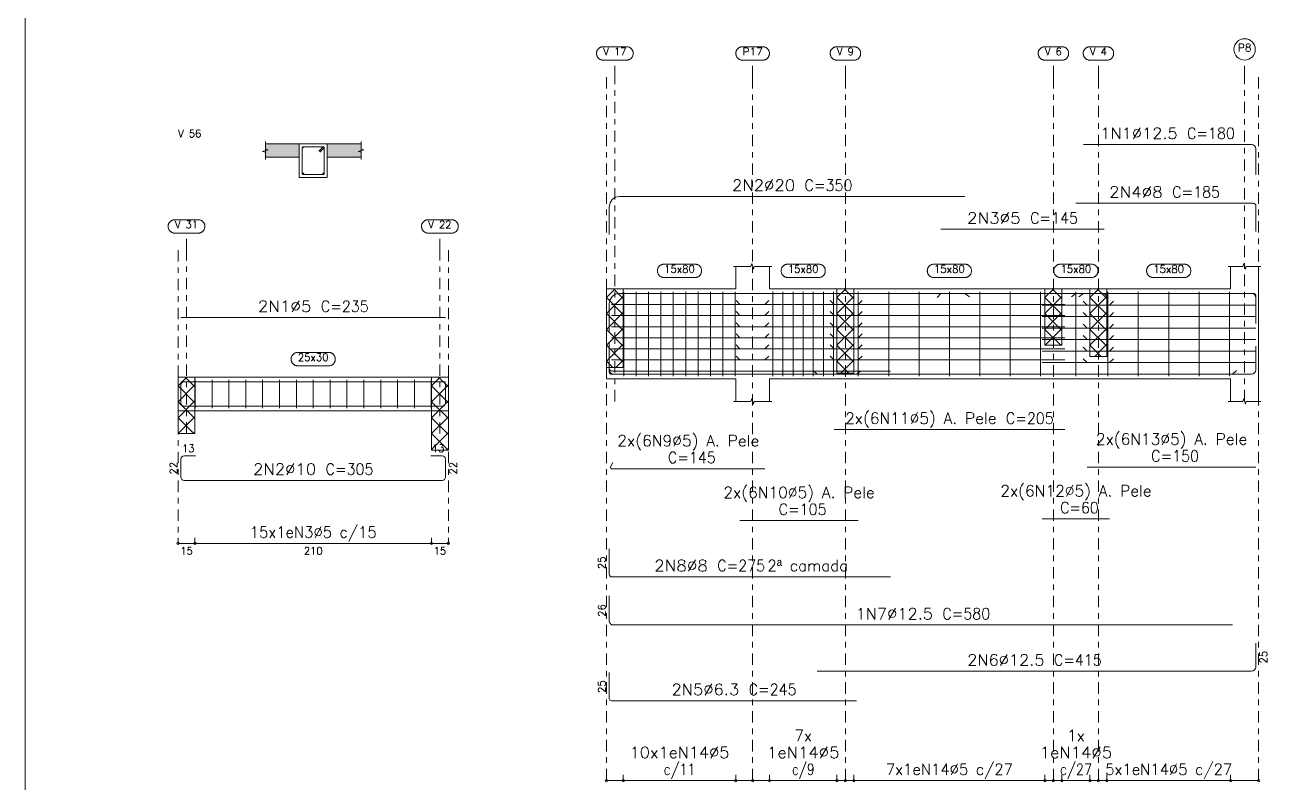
# Model space of a CAD drawing. Header units: millimetres. Extents: x 0 to 119, y 0 to 84.
# Drawn here: x 0 to 22.25, y 59.55 to 73.02 of the extents above; entities that cross this region are included whole.
import ezdxf
from ezdxf.enums import TextEntityAlignment as Align

# ---------------------------------------------------------------- set-up
doc = ezdxf.new("R2010")
doc.units = ezdxf.units.MM
doc.linetypes.add('CYPE_RAYAPUNTO', pattern=[0.4125, 0.2025, -0.105, 0, -0.105])
for name, color, linetype, lineweight in [('ARM_LONGITUDINAL_Ø10', 103, 'Continuous', 9), ('ARM_LONGITUDINAL_Ø12_5', 51, 'Continuous', 9), ('ARM_LONGITUDINAL_Ø20', 30, 'Continuous', 9), ('ARM_LONGITUDINAL_Ø5', 151, 'Continuous', 9), ('ARM_LONGITUDINAL_Ø6_3', 32, 'Continuous', 9), ('ARM_LONGITUDINAL_Ø8', 32, 'Continuous', 9), ('ARM_TRANSVERSAL_Ø5', 151, 'Continuous', 9), ('ELE_ARM_TRANS_TXT_EST', 3, 'Continuous', 9), ('ELE_CONT_NOS', 122, 'Continuous', 9), ('ELE_CONT_VIG_CONCRETO', 2, 'Continuous', 9), ('ELE_COT_COT_ANCORAGENS', 3, 'Continuous', 0), ('ELE_COT_COT_EST', 3, 'Continuous', 0), ('ELE_COT_COT_LIN_APOIOS', 2, 'CYPE_RAYAPUNTO', 0), ('ELE_COT_TEXTOS_ESTRIBOS', 122, 'Continuous', 0), ('ELE_REF_COT_LIN_AUX_COTA', 2, 'CYPE_RAYAPUNTO', 9), ('ELE_REF_NOME_PORTICO', 3, 'Continuous', 9), ('ELE_REF_REF_NOME', 3, 'Continuous', 9), ('ELE_REF_REF_REFERENCIA', 3, 'Continuous', 9), ('ELE_REF_TEXTO_REF_NOME', 3, 'Continuous', 9), ('ELE_REF_TEXTO_REF_REFERENCIA', 3, 'Continuous', 9), ('POR_ARM_LONG_ARM_TEXTOS', 3, 'Continuous', 9), ('POR_ARM_LONG_TXT_COMP', 3, 'Continuous', 9), ('POR_ARM_LONG_TXT_IND_LAYER_ARM_LONG', 3, 'Continuous', 9), ('QUAD_BORDA', 1, 'Continuous', 20), ('QUAD_LIMITES', 2, 'Continuous', 0), ('SEC_CONT_LAJES_CORTE', 8, 'Continuous', 9), ('SEC_CONT_VIG_CONCRETO_CORTE', 2, 'Continuous', 9)]:
    doc.layers.add(name, color=color, linetype=linetype, lineweight=lineweight)
doc.styles.add('CYPETXT', font='', dxfattribs={"height": 0.2})
doc.styles.get('CYPETXT').set_extended_font_data('romans')

msp = doc.modelspace()

# ---------------------------------------------------------------- hatches: boundary and pattern name
at = {"layer": 'SEC_CONT_LAJES_CORTE', "true_color": 0xdad7d3}
for points in [[(4.276, 70.913), (4.876, 70.913), (4.876, 70.673), (4.276, 70.673)], [(5.976, 70.913), (5.376, 70.913), (5.376, 70.673), (5.976, 70.673)]]:
    msp.add_hatch(color=254, dxfattribs=at).paths.add_polyline_path(points, flags=0)

# ---------------------------------------------------------------- linework, layer by layer
at = {"layer": 'ARM_LONGITUDINAL_Ø10'}
for points in [[(7.219, 66.681), (7.419, 66.681), (7.442, 66.677), (7.461, 66.664), (7.474, 66.644), (7.479, 66.621), (7.479, 66.305), (7.474, 66.283), (7.461, 66.263), (7.442, 66.25), (7.419, 66.245), (2.832, 66.245), (2.809, 66.25), (2.79, 66.263), (2.777, 66.283), (2.772, 66.305), (2.772, 66.621), (2.777, 66.644), (2.79, 66.664), (2.809, 66.677), (2.832, 66.681), (3.032, 66.681)], [(7.219, 65.363), (7.419, 65.363), (7.442, 65.359), (7.461, 65.346), (7.474, 65.326), (7.479, 65.303), (7.479, 64.987), (7.474, 64.965), (7.461, 64.945), (7.442, 64.932), (7.419, 64.927), (2.832, 64.927), (2.809, 64.932), (2.79, 64.945), (2.777, 64.965), (2.772, 64.987), (2.772, 65.303), (2.777, 65.326), (2.79, 65.346), (2.809, 65.359), (2.832, 65.363), (3.032, 65.363)]]:
    msp.add_lwpolyline(points, dxfattribs=at)
for centre in [(4.946, 70.383), (5.306, 70.383)]:
    msp.add_circle(centre, 0.01, dxfattribs=at)
at = {"layer": 'ARM_LONGITUDINAL_Ø12_5'}
for p, q in [((18.826, 68.251), (18.744, 68.194)), ((14.09, 66.815), (14.015, 66.882)), ((21.473, 66.815), (21.546, 66.883))]:
    msp.add_line(p, q, dxfattribs=at)
for points in [[(21.89, 70.364), (21.89, 70.824), (21.885, 70.853), (21.868, 70.877), (21.844, 70.894), (21.815, 70.899), (18.826, 70.899)], [(21.89, 67.716), (21.89, 68.176), (21.885, 68.205), (21.868, 68.23), (21.844, 68.246), (21.815, 68.251), (18.826, 68.251)], [(10.39, 67.333), (10.39, 66.89), (10.396, 66.862), (10.412, 66.837), (10.437, 66.821), (10.465, 66.815), (21.473, 66.815)], [(21.89, 67.315), (21.89, 66.89), (21.885, 66.862), (21.868, 66.837), (21.844, 66.821), (21.815, 66.815), (14.09, 66.815)], [(10.39, 62.873), (10.39, 62.431), (10.396, 62.402), (10.412, 62.378), (10.437, 62.361), (10.465, 62.356), (21.473, 62.356)], [(21.89, 62.034), (21.89, 61.609), (21.885, 61.58), (21.868, 61.556), (21.844, 61.539), (21.815, 61.534), (14.09, 61.534)]]:
    msp.add_lwpolyline(points, dxfattribs=at)
at = {"layer": 'ARM_LONGITUDINAL_Ø20'}
msp.add_line((16.717, 68.251), (16.795, 68.189), dxfattribs=at)
for points in [[(10.39, 69.302), (10.39, 69.795), (10.404, 69.864), (10.443, 69.923), (10.502, 69.962), (10.57, 69.975), (16.717, 69.975)], [(10.39, 67.579), (10.39, 68.071), (10.404, 68.14), (10.443, 68.199), (10.502, 68.238), (10.57, 68.251), (16.717, 68.251)]]:
    msp.add_lwpolyline(points, dxfattribs=at)
at = {"layer": 'ARM_LONGITUDINAL_Ø5'}
for p, q in [((12.715, 68.054), (12.645, 68.125)), ((13.16, 68.054), (13.231, 68.125)), ((14.39, 68.054), (14.32, 68.125)), ((14.815, 68.054), (14.886, 68.125)), ((16.29, 68.251), (16.22, 68.181)), ((18.89, 68.046), (18.82, 68.117)), ((19.19, 68.251), (19.261, 68.181)), ((19.29, 68.046), (19.361, 68.117)), ((12.715, 67.857), (12.645, 67.928)), ((13.16, 67.857), (13.231, 67.928)), ((14.39, 67.857), (14.32, 67.928)), ((14.815, 67.857), (14.886, 67.928)), ((18.89, 67.841), (18.82, 67.912)), ((19.29, 67.841), (19.361, 67.912)), ((12.715, 67.66), (12.645, 67.731)), ((13.16, 67.66), (13.231, 67.731)), ((14.39, 67.66), (14.32, 67.731)), ((14.815, 67.66), (14.886, 67.731)), ((18.89, 67.636), (18.82, 67.707)), ((19.29, 67.636), (19.361, 67.707)), ((12.715, 67.463), (12.645, 67.534)), ((13.16, 67.463), (13.231, 67.534)), ((14.39, 67.463), (14.32, 67.534)), ((14.815, 67.463), (14.886, 67.534)), ((18.89, 67.431), (18.82, 67.502)), ((19.29, 67.431), (19.361, 67.502)), ((12.715, 67.266), (12.645, 67.336)), ((13.16, 67.266), (13.231, 67.336)), ((14.39, 67.266), (14.32, 67.336)), ((14.815, 67.266), (14.886, 67.336)), ((18.89, 67.226), (18.82, 67.296)), ((19.29, 67.226), (19.361, 67.296)), ((12.715, 67.069), (12.645, 67.139)), ((13.16, 67.069), (13.231, 67.139)), ((14.39, 67.069), (14.32, 67.139)), ((14.815, 67.069), (14.886, 67.139)), ((18.89, 67.021), (18.82, 67.091)), ((19.29, 67.021), (19.361, 67.091))]:
    msp.add_line(p, q, dxfattribs=at)
for points in [[(19.19, 69.393), (16.29, 69.393)], [(19.19, 68.251), (16.29, 68.251)], [(10.431, 68.054), (13.16, 68.054)], [(10.431, 67.857), (13.16, 67.857)], [(12.715, 68.054), (14.815, 68.054)], [(12.715, 67.857), (14.815, 67.857)], [(14.39, 68.054), (18.49, 68.054)], [(14.39, 67.857), (18.49, 67.857)], [(18.09, 68.046), (19.29, 68.046)], [(18.89, 68.046), (21.89, 68.046)], [(7.479, 67.823), (2.772, 67.823)], [(10.431, 67.66), (13.16, 67.66)], [(12.715, 67.66), (14.815, 67.66)], [(14.39, 67.66), (18.49, 67.66)], [(18.09, 67.841), (19.29, 67.841)], [(18.09, 67.636), (19.29, 67.636)], [(18.89, 67.841), (21.89, 67.841)], [(18.89, 67.636), (21.89, 67.636)], [(10.431, 67.463), (13.16, 67.463)], [(12.715, 67.463), (14.815, 67.463)], [(14.39, 67.463), (18.49, 67.463)], [(18.09, 67.431), (19.29, 67.431)], [(18.89, 67.431), (21.89, 67.431)], [(10.431, 67.266), (13.16, 67.266)], [(12.715, 67.266), (14.815, 67.266)], [(14.39, 67.266), (18.49, 67.266)], [(18.09, 67.226), (19.29, 67.226)], [(18.89, 67.226), (21.89, 67.226)], [(10.431, 67.069), (13.16, 67.069)], [(12.715, 67.069), (14.815, 67.069)], [(14.39, 67.069), (18.49, 67.069)], [(18.09, 67.021), (19.29, 67.021)], [(18.89, 67.021), (21.89, 67.021)], [(7.479, 66.681), (2.772, 66.681)], [(14.39, 65.832), (18.49, 65.832)], [(10.455, 65.246), (10.411, 65.168), (10.413, 65.155), (10.42, 65.143), (10.431, 65.133), (13.16, 65.133)], [(18.89, 65.162), (21.89, 65.162)], [(12.715, 64.213), (14.815, 64.213)], [(18.09, 64.242), (19.29, 64.242)]]:
    msp.add_lwpolyline(points, dxfattribs=at)
for centre in [(4.941, 70.848), (5.311, 70.848)]:
    msp.add_circle(centre, 0.005, dxfattribs=at)
at = {"layer": 'ARM_LONGITUDINAL_Ø6_3'}
msp.add_line((14.79, 66.815), (14.869, 66.878), dxfattribs=at)
for points in [[(10.39, 67.315), (10.39, 66.853), (10.393, 66.839), (10.401, 66.827), (10.414, 66.818), (10.428, 66.815), (14.79, 66.815)], [(10.39, 61.51), (10.39, 61.048), (10.393, 61.034), (10.401, 61.021), (10.414, 61.013), (10.428, 61.01), (14.79, 61.01)]]:
    msp.add_lwpolyline(points, dxfattribs=at)
at = {"layer": 'ARM_LONGITUDINAL_Ø8'}
msp.add_line((18.69, 68.251), (18.61, 68.193), dxfattribs=at)
for points in [[(21.89, 69.355), (21.89, 69.807), (21.887, 69.826), (21.876, 69.841), (21.861, 69.851), (21.842, 69.855), (18.69, 69.855)], [(21.89, 67.751), (21.89, 68.203), (21.887, 68.222), (21.876, 68.237), (21.861, 68.248), (21.842, 68.251), (18.69, 68.251)], [(10.39, 67.371), (10.39, 66.919), (10.394, 66.901), (10.404, 66.886), (10.42, 66.875), (10.438, 66.871), (15.39, 66.871)], [(10.39, 63.712), (10.39, 63.26), (10.394, 63.241), (10.404, 63.226), (10.42, 63.215), (10.438, 63.212), (15.39, 63.212)]]:
    msp.add_lwpolyline(points, dxfattribs=at)
at = {"layer": 'ARM_TRANSVERSAL_Ø5'}
for p, q in [((10.65, 68.283), (10.65, 66.783)), ((10.87, 68.283), (10.87, 66.783)), ((11.09, 68.283), (11.09, 66.783)), ((11.31, 68.283), (11.31, 66.783)), ((11.53, 68.283), (11.53, 66.783)), ((11.75, 68.283), (11.75, 66.783)), ((11.97, 68.283), (11.97, 66.783)), ((12.19, 68.283), (12.19, 66.783)), ((12.41, 68.283), (12.41, 66.783)), ((12.63, 68.283), (12.63, 66.783)), ((13.3, 68.283), (13.3, 66.783)), ((13.48, 68.283), (13.48, 66.783)), ((13.66, 68.283), (13.66, 66.783)), ((13.84, 68.283), (13.84, 66.783)), ((14.02, 68.283), (14.02, 66.783)), ((14.2, 68.283), (14.2, 66.783)), ((14.38, 68.283), (14.38, 66.783)), ((14.82, 68.283), (14.82, 66.783)), ((15.36, 68.283), (15.36, 66.783)), ((15.9, 68.283), (15.9, 66.783)), ((16.44, 68.283), (16.44, 66.783)), ((16.98, 68.283), (16.98, 66.783)), ((17.52, 68.283), (17.52, 66.783)), ((18.06, 68.283), (18.06, 66.783)), ((18.69, 68.283), (18.69, 66.783)), ((19.26, 68.283), (19.26, 66.783)), ((19.8, 68.283), (19.8, 66.783)), ((20.34, 68.283), (20.34, 66.783)), ((20.88, 68.283), (20.88, 66.783)), ((21.42, 68.283), (21.42, 66.783)), ((3.026, 66.713), (3.026, 66.213)), ((3.326, 66.713), (3.326, 66.213)), ((3.626, 66.713), (3.626, 66.213)), ((3.926, 66.713), (3.926, 66.213)), ((4.226, 66.713), (4.226, 66.213)), ((4.526, 66.713), (4.526, 66.213)), ((4.826, 66.713), (4.826, 66.213)), ((5.126, 66.713), (5.126, 66.213)), ((5.426, 66.713), (5.426, 66.213)), ((5.726, 66.713), (5.726, 66.213)), ((6.026, 66.713), (6.026, 66.213)), ((6.326, 66.713), (6.326, 66.213)), ((6.626, 66.713), (6.626, 66.213)), ((6.926, 66.713), (6.926, 66.213)), ((7.226, 66.713), (7.226, 66.213))]:
    msp.add_line(p, q, dxfattribs=at)
msp.add_lwpolyline([(5.245, 70.762), (5.316, 70.832), (5.318, 70.834), (5.319, 70.837), (5.32, 70.84), (5.321, 70.843), (5.32, 70.846), (5.319, 70.849), (5.318, 70.851), (5.316, 70.853), (5.314, 70.855), (5.311, 70.857), (5.308, 70.858), (5.306, 70.858), (4.946, 70.858), (4.94, 70.857), (4.935, 70.853), (4.932, 70.849), (4.931, 70.843), (4.931, 70.383), (4.932, 70.377), (4.935, 70.372), (4.94, 70.369), (4.946, 70.368), (5.306, 70.368), (5.311, 70.369), (5.316, 70.372), (5.319, 70.377), (5.321, 70.383), (5.321, 70.843), (5.32, 70.846), (5.319, 70.849), (5.318, 70.851), (5.316, 70.853), (5.314, 70.855), (5.311, 70.857), (5.308, 70.858), (5.306, 70.858), (5.303, 70.858), (5.3, 70.857), (5.297, 70.855), (5.295, 70.853), (5.224, 70.783)], dxfattribs=at)
at = {"layer": 'ELE_CONT_NOS'}
for p, q in [((12.64, 68.333), (12.64, 68.733)), ((13.24, 68.333), (13.24, 68.733)), ((21.44, 68.333), (21.44, 68.733)), ((21.94, 68.333), (21.94, 68.733)), ((10.34, 68.333), (10.34, 66.733)), ((14.44, 68.333), (14.44, 68.333)), ((14.74, 68.333), (14.74, 68.333)), ((18.14, 68.333), (18.14, 68.333)), ((18.44, 68.333), (18.44, 68.333)), ((18.94, 68.333), (18.94, 68.333)), ((19.24, 68.333), (19.24, 68.333)), ((2.722, 66.763), (2.722, 66.163)), ((7.529, 66.763), (7.529, 66.163)), ((12.64, 66.733), (12.64, 66.333)), ((13.24, 66.733), (13.24, 66.333)), ((14.44, 66.733), (14.44, 66.733)), ((14.74, 66.733), (14.74, 66.733)), ((18.14, 66.733), (18.14, 66.733)), ((18.44, 66.733), (18.44, 66.733)), ((18.94, 66.733), (18.94, 66.733)), ((19.24, 66.733), (19.24, 66.733)), ((21.44, 66.733), (21.44, 66.333)), ((21.94, 66.733), (21.94, 66.333))]:
    msp.add_line(p, q, dxfattribs=at)
at = {"layer": 'ELE_CONT_NOS', "lineweight": 0}
for p, q in [((10.34, 68.178), (10.496, 68.333)), ((10.64, 68.161), (10.468, 68.333)), ((14.44, 68.178), (14.596, 68.333)), ((14.74, 68.161), (14.568, 68.333)), ((18.14, 68.178), (18.296, 68.333)), ((18.44, 68.161), (18.268, 68.333)), ((18.94, 68.178), (19.096, 68.333)), ((19.24, 68.161), (19.068, 68.333)), ((10.34, 67.895), (10.64, 68.195)), ((10.64, 67.878), (10.34, 68.178)), ((14.44, 67.895), (14.74, 68.195)), ((14.74, 67.878), (14.44, 68.178)), ((18.14, 67.895), (18.44, 68.195)), ((18.44, 67.878), (18.14, 68.178)), ((18.94, 67.895), (19.24, 68.195)), ((19.24, 67.878), (18.94, 68.178)), ((10.34, 67.612), (10.64, 67.912)), ((10.64, 67.595), (10.34, 67.895)), ((14.44, 67.612), (14.74, 67.912)), ((14.74, 67.595), (14.44, 67.895)), ((18.14, 67.612), (18.44, 67.912)), ((18.44, 67.595), (18.14, 67.895)), ((18.94, 67.612), (19.24, 67.912)), ((19.24, 67.595), (18.94, 67.895)), ((10.34, 67.33), (10.64, 67.63)), ((10.64, 67.312), (10.34, 67.612)), ((14.44, 67.33), (14.74, 67.63)), ((14.74, 67.312), (14.44, 67.612)), ((18.419, 67.333), (18.14, 67.612)), ((18.144, 67.333), (18.44, 67.63)), ((18.94, 67.33), (19.24, 67.63)), ((19.24, 67.312), (18.94, 67.612)), ((10.34, 67.047), (10.64, 67.347)), ((10.64, 67.03), (10.34, 67.33)), ((14.44, 67.047), (14.74, 67.347)), ((14.74, 67.03), (14.44, 67.33)), ((18.427, 67.333), (18.44, 67.347)), ((19.137, 67.133), (18.94, 67.33)), ((19.027, 67.133), (19.24, 67.347)), ((10.454, 66.933), (10.34, 67.047)), ((10.51, 66.933), (10.64, 67.064)), ((14.654, 66.833), (14.44, 67.047)), ((14.51, 66.833), (14.74, 67.064)), ((2.722, 66.608), (2.878, 66.763)), ((3.022, 66.591), (2.85, 66.763)), ((7.229, 66.608), (7.384, 66.763)), ((7.529, 66.591), (7.356, 66.763)), ((2.722, 66.325), (3.022, 66.625)), ((3.022, 66.308), (2.722, 66.608)), ((7.229, 66.325), (7.529, 66.625)), ((7.529, 66.308), (7.229, 66.608)), ((2.722, 66.042), (3.022, 66.342)), ((3.022, 66.025), (2.722, 66.325)), ((7.229, 66.042), (7.529, 66.342)), ((7.529, 66.025), (7.229, 66.325)), ((3.001, 65.763), (2.722, 66.042)), ((2.726, 65.763), (3.022, 66.06)), ((7.229, 65.76), (7.529, 66.06)), ((7.529, 65.742), (7.229, 66.042)), ((3.009, 65.763), (3.022, 65.777)), ((7.229, 65.477), (7.529, 65.777)), ((7.525, 65.463), (7.229, 65.76)), ((7.242, 65.463), (7.229, 65.477)), ((7.498, 65.463), (7.529, 65.494))]:
    msp.add_line(p, q, dxfattribs=at)
at = {"layer": 'ELE_CONT_NOS'}
for points in [[(12.6, 68.733), (12.91, 68.733), (12.925, 68.783), (12.955, 68.683), (12.97, 68.733), (13.28, 68.733)], [(21.4, 68.733), (21.66, 68.733), (21.675, 68.783), (21.705, 68.683), (21.72, 68.733), (21.98, 68.733)], [(10.34, 68.333), (10.64, 68.333)], [(14.44, 68.333), (14.74, 68.333)], [(18.14, 68.333), (18.44, 68.333)], [(18.94, 68.333), (19.24, 68.333)], [(21.94, 68.333), (21.94, 66.733)], [(2.722, 66.763), (3.022, 66.763)], [(7.229, 66.763), (7.529, 66.763)], [(10.34, 66.733), (10.64, 66.733)], [(14.44, 66.733), (14.74, 66.733)], [(18.14, 66.733), (18.44, 66.733)], [(18.94, 66.733), (19.24, 66.733)], [(12.6, 66.333), (12.91, 66.333), (12.925, 66.383), (12.955, 66.283), (12.97, 66.333), (13.28, 66.333)], [(21.4, 66.333), (21.66, 66.333), (21.675, 66.383), (21.705, 66.283), (21.72, 66.333), (21.98, 66.333)], [(2.722, 66.163), (3.022, 66.163)], [(7.229, 66.163), (7.529, 66.163)]]:
    msp.add_lwpolyline(points, dxfattribs=at)
at = {"layer": 'ELE_CONT_NOS', "lineweight": 0}
for points in [[(10.34, 68.333), (10.34, 66.933), (10.64, 66.933), (10.64, 68.333), (10.34, 68.333)], [(14.44, 68.333), (14.44, 66.833), (14.74, 66.833), (14.74, 68.333), (14.44, 68.333)], [(18.14, 68.333), (18.14, 67.333), (18.44, 67.333), (18.44, 68.333), (18.14, 68.333)], [(18.94, 68.333), (18.94, 67.133), (19.24, 67.133), (19.24, 68.333), (18.94, 68.333)], [(2.722, 66.763), (2.722, 65.763), (3.022, 65.763), (3.022, 66.763), (2.722, 66.763)], [(7.229, 66.763), (7.229, 65.463), (7.529, 65.463), (7.529, 66.763), (7.229, 66.763)]]:
    msp.add_lwpolyline(points, close=True, dxfattribs=at)
at = {"layer": 'ELE_CONT_VIG_CONCRETO'}
for p, q in [((10.64, 68.333), (12.64, 68.333)), ((13.24, 68.333), (14.44, 68.333)), ((14.74, 68.333), (18.14, 68.333)), ((18.44, 68.333), (18.94, 68.333)), ((19.24, 68.333), (21.44, 68.333)), ((3.022, 66.763), (7.229, 66.763)), ((10.64, 66.733), (12.64, 66.733)), ((13.24, 66.733), (14.44, 66.733)), ((14.74, 66.733), (18.14, 66.733)), ((18.44, 66.733), (18.94, 66.733)), ((19.24, 66.733), (21.44, 66.733)), ((3.022, 66.163), (7.229, 66.163))]:
    msp.add_line(p, q, dxfattribs=at)
at = {"layer": 'ELE_COT_COT_EST'}
for p, q in [((2.722, 63.807), (2.722, 63.907)), ((3.022, 63.807), (3.022, 63.907)), ((7.229, 63.807), (7.229, 63.907)), ((10.34, 59.59), (10.34, 59.69)), ((10.64, 59.59), (10.64, 59.69)), ((12.64, 59.59), (12.64, 59.69)), ((12.94, 59.59), (12.94, 59.69)), ((13.24, 59.59), (13.24, 59.69)), ((14.44, 59.59), (14.44, 59.69)), ((14.59, 59.59), (14.59, 59.69)), ((14.74, 59.59), (14.74, 59.69)), ((18.14, 59.59), (18.14, 59.69)), ((18.29, 59.59), (18.29, 59.69)), ((18.44, 59.59), (18.44, 59.69)), ((18.94, 59.59), (18.94, 59.69)), ((19.09, 59.59), (19.09, 59.69)), ((19.24, 59.59), (19.24, 59.69)), ((21.44, 59.59), (21.44, 59.69))]:
    msp.add_line(p, q, dxfattribs=at)
for points in [[(2.722, 63.807), (3.022, 63.807), (3.022, 63.907)], [(3.022, 63.807), (7.229, 63.807), (7.229, 63.907)], [(7.229, 63.807), (7.529, 63.807), (7.529, 63.907)], [(10.34, 59.59), (10.64, 59.59), (10.64, 59.69)], [(10.64, 59.59), (12.64, 59.59), (12.64, 59.69)], [(12.64, 59.59), (12.94, 59.59), (12.94, 59.69)], [(12.94, 59.59), (13.24, 59.59), (13.24, 59.69)], [(13.24, 59.59), (14.44, 59.59), (14.44, 59.69)], [(14.44, 59.59), (14.59, 59.59), (14.59, 59.69)], [(14.59, 59.59), (14.74, 59.59), (14.74, 59.69)], [(14.74, 59.59), (18.14, 59.59), (18.14, 59.69)], [(18.14, 59.59), (18.29, 59.59), (18.29, 59.69)], [(18.29, 59.59), (18.44, 59.59), (18.44, 59.69)], [(18.44, 59.59), (18.94, 59.59), (18.94, 59.69)], [(18.94, 59.59), (19.09, 59.59), (19.09, 59.69)], [(19.09, 59.59), (19.24, 59.59), (19.24, 59.69)], [(19.24, 59.59), (21.44, 59.59), (21.44, 59.69)], [(21.44, 59.59), (21.94, 59.59), (21.94, 59.69)]]:
    msp.add_lwpolyline(points, dxfattribs=at)
for centre in [(2.722, 63.807), (3.022, 63.807), (3.022, 63.807), (7.229, 63.807), (7.229, 63.807), (7.529, 63.807), (10.34, 59.59), (10.64, 59.59), (10.64, 59.59), (12.64, 59.59), (12.64, 59.59), (12.94, 59.59), (12.94, 59.59), (13.24, 59.59), (13.24, 59.59), (14.44, 59.59), (14.44, 59.59), (14.59, 59.59), (14.59, 59.59), (14.74, 59.59), (14.74, 59.59), (18.14, 59.59), (18.14, 59.59), (18.29, 59.59), (18.29, 59.59), (18.44, 59.59), (18.44, 59.59), (18.94, 59.59), (18.94, 59.59), (19.09, 59.59), (19.09, 59.59), (19.24, 59.59), (19.24, 59.59), (21.44, 59.59), (21.44, 59.59), (21.94, 59.59)]:
    msp.add_circle(centre, 0.02, dxfattribs=at)
at = {"layer": 'ELE_COT_COT_LIN_APOIOS'}
for p, q in [((10.34, 72.099), (10.34, 59.59)), ((12.94, 72.099), (12.94, 59.59)), ((14.59, 72.099), (14.59, 59.59)), ((18.29, 72.099), (18.29, 59.59)), ((19.09, 72.099), (19.09, 59.59)), ((21.94, 72.099), (21.94, 59.59)), ((2.722, 69.023), (2.722, 63.807)), ((7.529, 69.023), (7.529, 63.807))]:
    msp.add_line(p, q, dxfattribs=at)
at = {"layer": 'ELE_REF_COT_LIN_AUX_COTA'}
for p, q in [((10.49, 72.099), (10.49, 72.399)), ((12.94, 72.099), (12.94, 72.399)), ((14.59, 72.099), (14.59, 72.399)), ((18.29, 72.099), (18.29, 72.399)), ((19.09, 72.099), (19.09, 72.399)), ((21.69, 72.099), (21.69, 72.399)), ((10.49, 66.333), (10.49, 72.099)), ((21.69, 66.333), (21.69, 72.099)), ((2.872, 69.023), (2.872, 69.323)), ((7.379, 69.023), (7.379, 69.323)), ((2.872, 65.763), (2.872, 69.023)), ((7.379, 65.763), (7.379, 69.023))]:
    msp.add_line(p, q, dxfattribs=at)
at = {"layer": 'ELE_REF_REF_NOME'}
for points in [[(11.913, 68.773), (11.921, 68.773), (11.929, 68.772), (11.937, 68.771), (11.945, 68.769), (11.953, 68.767), (11.96, 68.764), (11.968, 68.761), (11.975, 68.757), (11.981, 68.752), (11.988, 68.748), (11.994, 68.742), (12, 68.737), (12.005, 68.731), (12.01, 68.725), (12.015, 68.718), (12.019, 68.711), (12.022, 68.704), (12.025, 68.697), (12.028, 68.689), (12.03, 68.681), (12.032, 68.673), (12.033, 68.666), (12.033, 68.658), (12.033, 68.649), (12.033, 68.641), (12.032, 68.634), (12.03, 68.626), (12.028, 68.618), (12.025, 68.61), (12.022, 68.603), (12.019, 68.596), (12.015, 68.589), (12.01, 68.582), (12.005, 68.576), (12, 68.57), (11.994, 68.564), (11.988, 68.559), (11.981, 68.555), (11.975, 68.55), (11.968, 68.546), (11.96, 68.543), (11.953, 68.54), (11.945, 68.538), (11.937, 68.536), (11.929, 68.535), (11.921, 68.534), (11.913, 68.533), (11.367, 68.533), (11.359, 68.534), (11.351, 68.535), (11.343, 68.536), (11.336, 68.538), (11.328, 68.54), (11.321, 68.543), (11.313, 68.546), (11.306, 68.55), (11.299, 68.555), (11.293, 68.559), (11.287, 68.564), (11.281, 68.57), (11.276, 68.576), (11.271, 68.582), (11.266, 68.589), (11.262, 68.596), (11.259, 68.603), (11.255, 68.61), (11.253, 68.618), (11.251, 68.626), (11.249, 68.634), (11.248, 68.641), (11.247, 68.649), (11.247, 68.658), (11.248, 68.666), (11.249, 68.673), (11.251, 68.681), (11.253, 68.689), (11.255, 68.697), (11.259, 68.704), (11.262, 68.711), (11.266, 68.718), (11.271, 68.725), (11.276, 68.731), (11.281, 68.737), (11.287, 68.742), (11.293, 68.748), (11.299, 68.752), (11.306, 68.757), (11.313, 68.761), (11.321, 68.764), (11.328, 68.767), (11.336, 68.769), (11.343, 68.771), (11.351, 68.772), (11.359, 68.773), (11.367, 68.773), (11.913, 68.773)], [(14.113, 68.773), (14.121, 68.773), (14.129, 68.772), (14.137, 68.771), (14.145, 68.769), (14.153, 68.767), (14.16, 68.764), (14.168, 68.761), (14.175, 68.757), (14.181, 68.752), (14.188, 68.748), (14.194, 68.742), (14.2, 68.737), (14.205, 68.731), (14.21, 68.725), (14.215, 68.718), (14.219, 68.711), (14.222, 68.704), (14.225, 68.697), (14.228, 68.689), (14.23, 68.681), (14.232, 68.673), (14.233, 68.666), (14.233, 68.658), (14.233, 68.649), (14.233, 68.641), (14.232, 68.634), (14.23, 68.626), (14.228, 68.618), (14.225, 68.61), (14.222, 68.603), (14.219, 68.596), (14.215, 68.589), (14.21, 68.582), (14.205, 68.576), (14.2, 68.57), (14.194, 68.564), (14.188, 68.559), (14.181, 68.555), (14.175, 68.55), (14.168, 68.546), (14.16, 68.543), (14.153, 68.54), (14.145, 68.538), (14.137, 68.536), (14.129, 68.535), (14.121, 68.534), (14.113, 68.533), (13.567, 68.533), (13.559, 68.534), (13.551, 68.535), (13.543, 68.536), (13.536, 68.538), (13.528, 68.54), (13.521, 68.543), (13.513, 68.546), (13.506, 68.55), (13.499, 68.555), (13.493, 68.559), (13.487, 68.564), (13.481, 68.57), (13.476, 68.576), (13.471, 68.582), (13.466, 68.589), (13.462, 68.596), (13.459, 68.603), (13.455, 68.61), (13.453, 68.618), (13.451, 68.626), (13.449, 68.634), (13.448, 68.641), (13.447, 68.649), (13.447, 68.658), (13.448, 68.666), (13.449, 68.673), (13.451, 68.681), (13.453, 68.689), (13.455, 68.697), (13.459, 68.704), (13.462, 68.711), (13.466, 68.718), (13.471, 68.725), (13.476, 68.731), (13.481, 68.737), (13.487, 68.742), (13.493, 68.748), (13.499, 68.752), (13.506, 68.757), (13.513, 68.761), (13.521, 68.764), (13.528, 68.767), (13.536, 68.769), (13.543, 68.771), (13.551, 68.772), (13.559, 68.773), (13.567, 68.773), (14.113, 68.773)], [(16.713, 68.773), (16.721, 68.773), (16.729, 68.772), (16.737, 68.771), (16.745, 68.769), (16.753, 68.767), (16.76, 68.764), (16.768, 68.761), (16.775, 68.757), (16.781, 68.752), (16.788, 68.748), (16.794, 68.742), (16.8, 68.737), (16.805, 68.731), (16.81, 68.725), (16.815, 68.718), (16.819, 68.711), (16.822, 68.704), (16.825, 68.697), (16.828, 68.689), (16.83, 68.681), (16.832, 68.673), (16.833, 68.666), (16.833, 68.658), (16.833, 68.649), (16.833, 68.641), (16.832, 68.634), (16.83, 68.626), (16.828, 68.618), (16.825, 68.61), (16.822, 68.603), (16.819, 68.596), (16.815, 68.589), (16.81, 68.582), (16.805, 68.576), (16.8, 68.57), (16.794, 68.564), (16.788, 68.559), (16.781, 68.555), (16.775, 68.55), (16.768, 68.546), (16.76, 68.543), (16.753, 68.54), (16.745, 68.538), (16.737, 68.536), (16.729, 68.535), (16.721, 68.534), (16.713, 68.533), (16.167, 68.533), (16.159, 68.534), (16.151, 68.535), (16.143, 68.536), (16.136, 68.538), (16.128, 68.54), (16.121, 68.543), (16.113, 68.546), (16.106, 68.55), (16.099, 68.555), (16.093, 68.559), (16.087, 68.564), (16.081, 68.57), (16.076, 68.576), (16.071, 68.582), (16.066, 68.589), (16.062, 68.596), (16.059, 68.603), (16.055, 68.61), (16.053, 68.618), (16.051, 68.626), (16.049, 68.634), (16.048, 68.641), (16.047, 68.649), (16.047, 68.658), (16.048, 68.666), (16.049, 68.673), (16.051, 68.681), (16.053, 68.689), (16.055, 68.697), (16.059, 68.704), (16.062, 68.711), (16.066, 68.718), (16.071, 68.725), (16.076, 68.731), (16.081, 68.737), (16.087, 68.742), (16.093, 68.748), (16.099, 68.752), (16.106, 68.757), (16.113, 68.761), (16.121, 68.764), (16.128, 68.767), (16.136, 68.769), (16.143, 68.771), (16.151, 68.772), (16.159, 68.773), (16.167, 68.773), (16.713, 68.773)], [(18.963, 68.773), (18.971, 68.773), (18.979, 68.772), (18.987, 68.771), (18.995, 68.769), (19.003, 68.767), (19.01, 68.764), (19.018, 68.761), (19.025, 68.757), (19.031, 68.752), (19.038, 68.748), (19.044, 68.742), (19.05, 68.737), (19.055, 68.731), (19.06, 68.725), (19.065, 68.718), (19.069, 68.711), (19.072, 68.704), (19.075, 68.697), (19.078, 68.689), (19.08, 68.681), (19.082, 68.673), (19.083, 68.666), (19.083, 68.658), (19.083, 68.649), (19.083, 68.641), (19.082, 68.634), (19.08, 68.626), (19.078, 68.618), (19.075, 68.61), (19.072, 68.603), (19.069, 68.596), (19.065, 68.589), (19.06, 68.582), (19.055, 68.576), (19.05, 68.57), (19.044, 68.564), (19.038, 68.559), (19.031, 68.555), (19.025, 68.55), (19.018, 68.546), (19.01, 68.543), (19.003, 68.54), (18.995, 68.538), (18.987, 68.536), (18.979, 68.535), (18.971, 68.534), (18.963, 68.533), (18.417, 68.533), (18.409, 68.534), (18.401, 68.535), (18.393, 68.536), (18.386, 68.538), (18.378, 68.54), (18.371, 68.543), (18.363, 68.546), (18.356, 68.55), (18.349, 68.555), (18.343, 68.559), (18.337, 68.564), (18.331, 68.57), (18.326, 68.576), (18.321, 68.582), (18.316, 68.589), (18.312, 68.596), (18.309, 68.603), (18.305, 68.61), (18.303, 68.618), (18.301, 68.626), (18.299, 68.634), (18.298, 68.641), (18.297, 68.649), (18.297, 68.658), (18.298, 68.666), (18.299, 68.673), (18.301, 68.681), (18.303, 68.689), (18.305, 68.697), (18.309, 68.704), (18.312, 68.711), (18.316, 68.718), (18.321, 68.725), (18.326, 68.731), (18.331, 68.737), (18.337, 68.742), (18.343, 68.748), (18.349, 68.752), (18.356, 68.757), (18.363, 68.761), (18.371, 68.764), (18.378, 68.767), (18.386, 68.769), (18.393, 68.771), (18.401, 68.772), (18.409, 68.773), (18.417, 68.773), (18.963, 68.773)], [(20.613, 68.773), (20.621, 68.773), (20.629, 68.772), (20.637, 68.771), (20.645, 68.769), (20.653, 68.767), (20.66, 68.764), (20.668, 68.761), (20.675, 68.757), (20.681, 68.752), (20.688, 68.748), (20.694, 68.742), (20.7, 68.737), (20.705, 68.731), (20.71, 68.725), (20.715, 68.718), (20.719, 68.711), (20.722, 68.704), (20.725, 68.697), (20.728, 68.689), (20.73, 68.681), (20.732, 68.673), (20.733, 68.666), (20.733, 68.658), (20.733, 68.649), (20.733, 68.641), (20.732, 68.634), (20.73, 68.626), (20.728, 68.618), (20.725, 68.61), (20.722, 68.603), (20.719, 68.596), (20.715, 68.589), (20.71, 68.582), (20.705, 68.576), (20.7, 68.57), (20.694, 68.564), (20.688, 68.559), (20.681, 68.555), (20.675, 68.55), (20.668, 68.546), (20.66, 68.543), (20.653, 68.54), (20.645, 68.538), (20.637, 68.536), (20.629, 68.535), (20.621, 68.534), (20.613, 68.533), (20.067, 68.533), (20.059, 68.534), (20.051, 68.535), (20.043, 68.536), (20.036, 68.538), (20.028, 68.54), (20.021, 68.543), (20.013, 68.546), (20.006, 68.55), (19.999, 68.555), (19.993, 68.559), (19.987, 68.564), (19.981, 68.57), (19.976, 68.576), (19.971, 68.582), (19.966, 68.589), (19.962, 68.596), (19.959, 68.603), (19.955, 68.61), (19.953, 68.618), (19.951, 68.626), (19.949, 68.634), (19.948, 68.641), (19.947, 68.649), (19.947, 68.658), (19.948, 68.666), (19.949, 68.673), (19.951, 68.681), (19.953, 68.689), (19.955, 68.697), (19.959, 68.704), (19.962, 68.711), (19.966, 68.718), (19.971, 68.725), (19.976, 68.731), (19.981, 68.737), (19.987, 68.742), (19.993, 68.748), (19.999, 68.752), (20.006, 68.757), (20.013, 68.761), (20.021, 68.764), (20.028, 68.767), (20.036, 68.769), (20.043, 68.771), (20.051, 68.772), (20.059, 68.773), (20.067, 68.773), (20.613, 68.773)], [(5.399, 67.203), (5.407, 67.203), (5.415, 67.202), (5.422, 67.201), (5.43, 67.199), (5.438, 67.197), (5.445, 67.194), (5.453, 67.191), (5.46, 67.187), (5.466, 67.182), (5.473, 67.178), (5.479, 67.172), (5.485, 67.167), (5.49, 67.161), (5.495, 67.155), (5.5, 67.148), (5.504, 67.141), (5.507, 67.134), (5.511, 67.127), (5.513, 67.119), (5.515, 67.111), (5.517, 67.103), (5.518, 67.096), (5.518, 67.088), (5.518, 67.079), (5.518, 67.071), (5.517, 67.064), (5.515, 67.056), (5.513, 67.048), (5.511, 67.04), (5.507, 67.033), (5.504, 67.026), (5.5, 67.019), (5.495, 67.012), (5.49, 67.006), (5.485, 67), (5.479, 66.994), (5.473, 66.989), (5.466, 66.985), (5.46, 66.98), (5.453, 66.976), (5.445, 66.973), (5.438, 66.97), (5.43, 66.968), (5.422, 66.966), (5.415, 66.965), (5.407, 66.964), (5.399, 66.963), (4.853, 66.963), (4.845, 66.964), (4.837, 66.965), (4.829, 66.966), (4.821, 66.968), (4.813, 66.97), (4.806, 66.973), (4.798, 66.976), (4.791, 66.98), (4.785, 66.985), (4.778, 66.989), (4.772, 66.994), (4.766, 67), (4.761, 67.006), (4.756, 67.012), (4.751, 67.019), (4.747, 67.026), (4.744, 67.033), (4.741, 67.04), (4.738, 67.048), (4.736, 67.056), (4.734, 67.064), (4.733, 67.071), (4.733, 67.079), (4.733, 67.088), (4.733, 67.096), (4.734, 67.103), (4.736, 67.111), (4.738, 67.119), (4.741, 67.127), (4.744, 67.134), (4.747, 67.141), (4.751, 67.148), (4.756, 67.155), (4.761, 67.161), (4.766, 67.167), (4.772, 67.172), (4.778, 67.178), (4.785, 67.182), (4.791, 67.187), (4.798, 67.191), (4.806, 67.194), (4.813, 67.197), (4.821, 67.199), (4.829, 67.201), (4.837, 67.202), (4.845, 67.203), (4.853, 67.203), (5.399, 67.203)]]:
    msp.add_lwpolyline(points, close=True, dxfattribs=at)
at = {"layer": 'ELE_REF_REF_REFERENCIA'}
for points in [[(10.697, 72.639), (10.705, 72.639), (10.713, 72.638), (10.721, 72.637), (10.729, 72.635), (10.737, 72.633), (10.744, 72.63), (10.752, 72.627), (10.759, 72.623), (10.765, 72.618), (10.772, 72.614), (10.778, 72.608), (10.784, 72.603), (10.789, 72.597), (10.794, 72.591), (10.799, 72.584), (10.803, 72.577), (10.806, 72.57), (10.809, 72.563), (10.812, 72.555), (10.814, 72.547), (10.816, 72.539), (10.817, 72.531), (10.817, 72.523), (10.817, 72.515), (10.817, 72.507), (10.816, 72.499), (10.814, 72.492), (10.812, 72.484), (10.809, 72.476), (10.806, 72.469), (10.803, 72.462), (10.799, 72.455), (10.794, 72.448), (10.789, 72.442), (10.784, 72.436), (10.778, 72.43), (10.772, 72.425), (10.765, 72.42), (10.759, 72.416), (10.752, 72.412), (10.744, 72.409), (10.737, 72.406), (10.729, 72.404), (10.721, 72.402), (10.713, 72.4), (10.705, 72.4), (10.697, 72.399), (10.283, 72.399), (10.275, 72.4), (10.267, 72.4), (10.259, 72.402), (10.252, 72.404), (10.244, 72.406), (10.237, 72.409), (10.229, 72.412), (10.222, 72.416), (10.215, 72.42), (10.209, 72.425), (10.203, 72.43), (10.197, 72.436), (10.192, 72.442), (10.187, 72.448), (10.182, 72.455), (10.178, 72.462), (10.175, 72.469), (10.171, 72.476), (10.169, 72.484), (10.167, 72.492), (10.165, 72.499), (10.164, 72.507), (10.163, 72.515), (10.163, 72.523), (10.164, 72.531), (10.165, 72.539), (10.167, 72.547), (10.169, 72.555), (10.171, 72.563), (10.175, 72.57), (10.178, 72.577), (10.182, 72.584), (10.187, 72.591), (10.192, 72.597), (10.197, 72.603), (10.203, 72.608), (10.209, 72.614), (10.215, 72.618), (10.222, 72.623), (10.229, 72.627), (10.237, 72.63), (10.244, 72.633), (10.252, 72.635), (10.259, 72.637), (10.267, 72.638), (10.275, 72.639), (10.283, 72.639), (10.697, 72.639)], [(13.119, 72.639), (13.127, 72.639), (13.135, 72.638), (13.143, 72.637), (13.151, 72.635), (13.159, 72.633), (13.166, 72.63), (13.174, 72.627), (13.181, 72.623), (13.187, 72.618), (13.194, 72.614), (13.2, 72.608), (13.206, 72.603), (13.211, 72.597), (13.216, 72.591), (13.221, 72.584), (13.225, 72.577), (13.228, 72.57), (13.231, 72.563), (13.234, 72.555), (13.236, 72.547), (13.238, 72.539), (13.239, 72.531), (13.239, 72.523), (13.239, 72.515), (13.239, 72.507), (13.238, 72.499), (13.236, 72.492), (13.234, 72.484), (13.231, 72.476), (13.228, 72.469), (13.225, 72.462), (13.221, 72.455), (13.216, 72.448), (13.211, 72.442), (13.206, 72.436), (13.2, 72.43), (13.194, 72.425), (13.187, 72.42), (13.181, 72.416), (13.174, 72.412), (13.166, 72.409), (13.159, 72.406), (13.151, 72.404), (13.143, 72.402), (13.135, 72.4), (13.127, 72.4), (13.119, 72.399), (12.761, 72.399), (12.753, 72.4), (12.745, 72.4), (12.737, 72.402), (12.73, 72.404), (12.722, 72.406), (12.715, 72.409), (12.707, 72.412), (12.7, 72.416), (12.693, 72.42), (12.687, 72.425), (12.681, 72.43), (12.675, 72.436), (12.67, 72.442), (12.665, 72.448), (12.66, 72.455), (12.656, 72.462), (12.653, 72.469), (12.649, 72.476), (12.647, 72.484), (12.645, 72.492), (12.643, 72.499), (12.642, 72.507), (12.641, 72.515), (12.641, 72.523), (12.642, 72.531), (12.643, 72.539), (12.645, 72.547), (12.647, 72.555), (12.649, 72.563), (12.653, 72.57), (12.656, 72.577), (12.66, 72.584), (12.665, 72.591), (12.67, 72.597), (12.675, 72.603), (12.681, 72.608), (12.687, 72.614), (12.693, 72.618), (12.7, 72.623), (12.707, 72.627), (12.715, 72.63), (12.722, 72.633), (12.73, 72.635), (12.737, 72.637), (12.745, 72.638), (12.753, 72.639), (12.761, 72.639), (13.119, 72.639)], [(14.741, 72.639), (14.749, 72.639), (14.757, 72.638), (14.765, 72.637), (14.773, 72.635), (14.781, 72.633), (14.788, 72.63), (14.796, 72.627), (14.803, 72.623), (14.809, 72.618), (14.816, 72.614), (14.822, 72.608), (14.828, 72.603), (14.833, 72.597), (14.838, 72.591), (14.843, 72.584), (14.847, 72.577), (14.85, 72.57), (14.853, 72.563), (14.856, 72.555), (14.858, 72.547), (14.86, 72.539), (14.861, 72.531), (14.861, 72.523), (14.861, 72.515), (14.861, 72.507), (14.86, 72.499), (14.858, 72.492), (14.856, 72.484), (14.853, 72.476), (14.85, 72.469), (14.847, 72.462), (14.843, 72.455), (14.838, 72.448), (14.833, 72.442), (14.828, 72.436), (14.822, 72.43), (14.816, 72.425), (14.809, 72.42), (14.803, 72.416), (14.796, 72.412), (14.788, 72.409), (14.781, 72.406), (14.773, 72.404), (14.765, 72.402), (14.757, 72.4), (14.749, 72.4), (14.741, 72.399), (14.439, 72.399), (14.431, 72.4), (14.423, 72.4), (14.415, 72.402), (14.408, 72.404), (14.4, 72.406), (14.393, 72.409), (14.385, 72.412), (14.378, 72.416), (14.371, 72.42), (14.365, 72.425), (14.359, 72.43), (14.353, 72.436), (14.348, 72.442), (14.343, 72.448), (14.338, 72.455), (14.334, 72.462), (14.331, 72.469), (14.327, 72.476), (14.325, 72.484), (14.323, 72.492), (14.321, 72.499), (14.32, 72.507), (14.319, 72.515), (14.319, 72.523), (14.32, 72.531), (14.321, 72.539), (14.323, 72.547), (14.325, 72.555), (14.327, 72.563), (14.331, 72.57), (14.334, 72.577), (14.338, 72.584), (14.343, 72.591), (14.348, 72.597), (14.353, 72.603), (14.359, 72.608), (14.365, 72.614), (14.371, 72.618), (14.378, 72.623), (14.385, 72.627), (14.393, 72.63), (14.4, 72.633), (14.408, 72.635), (14.415, 72.637), (14.423, 72.638), (14.431, 72.639), (14.439, 72.639), (14.741, 72.639)], [(18.441, 72.639), (18.449, 72.639), (18.457, 72.638), (18.465, 72.637), (18.473, 72.635), (18.481, 72.633), (18.488, 72.63), (18.496, 72.627), (18.503, 72.623), (18.509, 72.618), (18.516, 72.614), (18.522, 72.608), (18.528, 72.603), (18.533, 72.597), (18.538, 72.591), (18.543, 72.584), (18.547, 72.577), (18.55, 72.57), (18.553, 72.563), (18.556, 72.555), (18.558, 72.547), (18.56, 72.539), (18.561, 72.531), (18.561, 72.523), (18.561, 72.515), (18.561, 72.507), (18.56, 72.499), (18.558, 72.492), (18.556, 72.484), (18.553, 72.476), (18.55, 72.469), (18.547, 72.462), (18.543, 72.455), (18.538, 72.448), (18.533, 72.442), (18.528, 72.436), (18.522, 72.43), (18.516, 72.425), (18.509, 72.42), (18.503, 72.416), (18.496, 72.412), (18.488, 72.409), (18.481, 72.406), (18.473, 72.404), (18.465, 72.402), (18.457, 72.4), (18.449, 72.4), (18.441, 72.399), (18.139, 72.399), (18.131, 72.4), (18.123, 72.4), (18.115, 72.402), (18.108, 72.404), (18.1, 72.406), (18.093, 72.409), (18.085, 72.412), (18.078, 72.416), (18.071, 72.42), (18.065, 72.425), (18.059, 72.43), (18.053, 72.436), (18.048, 72.442), (18.043, 72.448), (18.038, 72.455), (18.034, 72.462), (18.031, 72.469), (18.027, 72.476), (18.025, 72.484), (18.023, 72.492), (18.021, 72.499), (18.02, 72.507), (18.019, 72.515), (18.019, 72.523), (18.02, 72.531), (18.021, 72.539), (18.023, 72.547), (18.025, 72.555), (18.027, 72.563), (18.031, 72.57), (18.034, 72.577), (18.038, 72.584), (18.043, 72.591), (18.048, 72.597), (18.053, 72.603), (18.059, 72.608), (18.065, 72.614), (18.071, 72.618), (18.078, 72.623), (18.085, 72.627), (18.093, 72.63), (18.1, 72.633), (18.108, 72.635), (18.115, 72.637), (18.123, 72.638), (18.131, 72.639), (18.139, 72.639), (18.441, 72.639)], [(19.241, 72.639), (19.249, 72.639), (19.257, 72.638), (19.265, 72.637), (19.273, 72.635), (19.281, 72.633), (19.288, 72.63), (19.296, 72.627), (19.303, 72.623), (19.309, 72.618), (19.316, 72.614), (19.322, 72.608), (19.328, 72.603), (19.333, 72.597), (19.338, 72.591), (19.343, 72.584), (19.347, 72.577), (19.35, 72.57), (19.353, 72.563), (19.356, 72.555), (19.358, 72.547), (19.36, 72.539), (19.361, 72.531), (19.361, 72.523), (19.361, 72.515), (19.361, 72.507), (19.36, 72.499), (19.358, 72.492), (19.356, 72.484), (19.353, 72.476), (19.35, 72.469), (19.347, 72.462), (19.343, 72.455), (19.338, 72.448), (19.333, 72.442), (19.328, 72.436), (19.322, 72.43), (19.316, 72.425), (19.309, 72.42), (19.303, 72.416), (19.296, 72.412), (19.288, 72.409), (19.281, 72.406), (19.273, 72.404), (19.265, 72.402), (19.257, 72.4), (19.249, 72.4), (19.241, 72.399), (18.939, 72.399), (18.931, 72.4), (18.923, 72.4), (18.915, 72.402), (18.908, 72.404), (18.9, 72.406), (18.893, 72.409), (18.885, 72.412), (18.878, 72.416), (18.871, 72.42), (18.865, 72.425), (18.859, 72.43), (18.853, 72.436), (18.848, 72.442), (18.843, 72.448), (18.838, 72.455), (18.834, 72.462), (18.831, 72.469), (18.827, 72.476), (18.825, 72.484), (18.823, 72.492), (18.821, 72.499), (18.82, 72.507), (18.819, 72.515), (18.819, 72.523), (18.82, 72.531), (18.821, 72.539), (18.823, 72.547), (18.825, 72.555), (18.827, 72.563), (18.831, 72.57), (18.834, 72.577), (18.838, 72.584), (18.843, 72.591), (18.848, 72.597), (18.853, 72.603), (18.859, 72.608), (18.865, 72.614), (18.871, 72.618), (18.878, 72.623), (18.885, 72.627), (18.893, 72.63), (18.9, 72.633), (18.908, 72.635), (18.915, 72.637), (18.923, 72.638), (18.931, 72.639), (18.939, 72.639), (19.241, 72.639)], [(3.079, 69.563), (3.087, 69.563), (3.095, 69.562), (3.103, 69.561), (3.111, 69.559), (3.119, 69.557), (3.126, 69.554), (3.133, 69.551), (3.14, 69.547), (3.147, 69.542), (3.154, 69.538), (3.16, 69.532), (3.165, 69.527), (3.171, 69.521), (3.176, 69.515), (3.18, 69.508), (3.184, 69.501), (3.188, 69.494), (3.191, 69.487), (3.194, 69.479), (3.196, 69.471), (3.198, 69.463), (3.199, 69.456), (3.199, 69.448), (3.199, 69.439), (3.199, 69.431), (3.198, 69.424), (3.196, 69.416), (3.194, 69.408), (3.191, 69.4), (3.188, 69.393), (3.184, 69.386), (3.18, 69.379), (3.176, 69.372), (3.171, 69.366), (3.165, 69.36), (3.16, 69.354), (3.154, 69.349), (3.147, 69.345), (3.14, 69.34), (3.133, 69.336), (3.126, 69.333), (3.119, 69.33), (3.111, 69.328), (3.103, 69.326), (3.095, 69.325), (3.087, 69.324), (3.079, 69.323), (2.665, 69.323), (2.657, 69.324), (2.649, 69.325), (2.641, 69.326), (2.633, 69.328), (2.626, 69.33), (2.618, 69.333), (2.611, 69.336), (2.604, 69.34), (2.597, 69.345), (2.591, 69.349), (2.585, 69.354), (2.579, 69.36), (2.574, 69.366), (2.569, 69.372), (2.564, 69.379), (2.56, 69.386), (2.556, 69.393), (2.553, 69.4), (2.551, 69.408), (2.548, 69.416), (2.547, 69.424), (2.546, 69.431), (2.545, 69.439), (2.545, 69.448), (2.546, 69.456), (2.547, 69.463), (2.548, 69.471), (2.551, 69.479), (2.553, 69.487), (2.556, 69.494), (2.56, 69.501), (2.564, 69.508), (2.569, 69.515), (2.574, 69.521), (2.579, 69.527), (2.585, 69.532), (2.591, 69.538), (2.597, 69.542), (2.604, 69.547), (2.611, 69.551), (2.618, 69.554), (2.626, 69.557), (2.633, 69.559), (2.641, 69.561), (2.649, 69.562), (2.657, 69.563), (2.665, 69.563), (3.079, 69.563)], [(7.586, 69.563), (7.594, 69.563), (7.602, 69.562), (7.61, 69.561), (7.618, 69.559), (7.625, 69.557), (7.633, 69.554), (7.64, 69.551), (7.647, 69.547), (7.654, 69.542), (7.66, 69.538), (7.666, 69.532), (7.672, 69.527), (7.678, 69.521), (7.682, 69.515), (7.687, 69.508), (7.691, 69.501), (7.695, 69.494), (7.698, 69.487), (7.7, 69.479), (7.703, 69.471), (7.704, 69.463), (7.705, 69.456), (7.706, 69.448), (7.706, 69.439), (7.705, 69.431), (7.704, 69.424), (7.703, 69.416), (7.7, 69.408), (7.698, 69.4), (7.695, 69.393), (7.691, 69.386), (7.687, 69.379), (7.682, 69.372), (7.678, 69.366), (7.672, 69.36), (7.666, 69.354), (7.66, 69.349), (7.654, 69.345), (7.647, 69.34), (7.64, 69.336), (7.633, 69.333), (7.625, 69.33), (7.618, 69.328), (7.61, 69.326), (7.602, 69.325), (7.594, 69.324), (7.586, 69.323), (7.172, 69.323), (7.164, 69.324), (7.156, 69.325), (7.148, 69.326), (7.14, 69.328), (7.133, 69.33), (7.125, 69.333), (7.118, 69.336), (7.111, 69.34), (7.104, 69.345), (7.098, 69.349), (7.091, 69.354), (7.086, 69.36), (7.08, 69.366), (7.075, 69.372), (7.071, 69.379), (7.067, 69.386), (7.063, 69.393), (7.06, 69.4), (7.057, 69.408), (7.055, 69.416), (7.054, 69.424), (7.052, 69.431), (7.052, 69.439), (7.052, 69.448), (7.052, 69.456), (7.054, 69.463), (7.055, 69.471), (7.057, 69.479), (7.06, 69.487), (7.063, 69.494), (7.067, 69.501), (7.071, 69.508), (7.075, 69.515), (7.08, 69.521), (7.086, 69.527), (7.091, 69.532), (7.098, 69.538), (7.104, 69.542), (7.111, 69.547), (7.118, 69.551), (7.125, 69.554), (7.133, 69.557), (7.14, 69.559), (7.148, 69.561), (7.156, 69.562), (7.164, 69.563), (7.172, 69.563), (7.586, 69.563)]]:
    msp.add_lwpolyline(points, close=True, dxfattribs=at)
msp.add_circle((21.69, 72.59), 0.19, dxfattribs=at)
at = {"layer": 'QUAD_BORDA'}
msp.add_lwpolyline([(0, 0), (118.8, 0), (118.8, 84), (0, 84), (0, 0)], close=True, dxfattribs=at)
at = {"layer": 'QUAD_LIMITES'}
msp.add_lwpolyline([(0, 0), (118.8, 0), (118.8, 84), (0, 84), (0, 0)], close=True, dxfattribs=at)
at = {"layer": 'SEC_CONT_LAJES_CORTE'}
for points in [[(4.276, 70.953), (4.276, 70.823), (4.326, 70.808), (4.226, 70.778), (4.276, 70.763), (4.276, 70.633)], [(4.276, 70.913), (4.876, 70.913), (4.876, 70.673), (4.276, 70.673)], [(5.976, 70.913), (5.376, 70.913), (5.376, 70.673), (5.976, 70.673)], [(5.976, 70.953), (5.976, 70.823), (6.026, 70.808), (5.926, 70.778), (5.976, 70.763), (5.976, 70.633)]]:
    msp.add_lwpolyline(points, dxfattribs=at)
at = {"layer": 'SEC_CONT_LAJES_CORTE', "color": 254, "true_color": 0xdad7d3}
for points in [[(4.276, 70.913), (4.876, 70.913), (4.876, 70.673), (4.276, 70.673)], [(5.976, 70.913), (5.376, 70.913), (5.376, 70.673), (5.976, 70.673)]]:
    msp.add_lwpolyline(points, close=True, dxfattribs=at)
at = {"layer": 'SEC_CONT_VIG_CONCRETO_CORTE'}
msp.add_lwpolyline([(5.376, 70.913), (4.876, 70.913), (4.876, 70.313), (5.376, 70.313), (5.376, 70.913)], close=True, dxfattribs=at)

# ---------------------------------------------------------------- texts
at = {"layer": 'ELE_ARM_TRANS_TXT_EST', "style": 'CYPETXT'}
for s, width, p, p2 in [('15x1eN3%%c5 c/15', 0.837784, (3.996, 63.907), (6.255, 63.907)), ('7x', 0.882353, (13.683, 60.29), (13.998, 60.29)), ('1x', 0.882353, (18.533, 60.29), (18.848, 60.29)), ('10x1eN14%%c5', 0.925076, (10.754, 59.99), (12.527, 59.99)), ('1eN14%%c5', 0.943672, (13.195, 59.99), (14.485, 59.99)), ('1eN14%%c5', 0.943672, (18.045, 59.99), (19.335, 59.99)), ('c/11', 0.739875, (11.355, 59.69), (11.925, 59.69)), ('c/9', 0.695742, (13.639, 59.69), (14.041, 59.69)), ('7x1eN14%%c5 c/27', 0.837784, (15.311, 59.69), (17.57, 59.69)), ('c/27', 0.739875, (18.405, 59.69), (18.975, 59.69)), ('5x1eN14%%c5 c/27', 0.837784, (19.211, 59.69), (21.47, 59.69))]:
    msp.add_text(s, height=0.2, dxfattribs=dict(at, width=width)).set_placement(p, p2, align=Align.FIT)
at = {"layer": 'ELE_COT_COT_ANCORAGENS', "style": 'CYPETXT', "width": 0.872274}
for p, p2 in [((2.79, 65.43), (3.014, 65.43)), ((7.237, 65.43), (7.461, 65.43))]:
    msp.add_text('13', height=0.1333, dxfattribs=at).set_placement(p, p2, align=Align.FIT)
for s, p, p2 in [('22', (2.706, 65.033), (2.706, 65.257)), ('22', (7.679, 65.033), (7.679, 65.257)), ('25', (10.324, 63.35), (10.324, 63.574)), ('26', (10.324, 62.503), (10.324, 62.727)), ('25', (22.09, 61.672), (22.09, 61.896)), ('25', (10.324, 61.148), (10.324, 61.372))]:
    msp.add_text(s, height=0.1333, rotation=90, dxfattribs=at).set_placement(p, p2, align=Align.FIT)
at = {"layer": 'ELE_COT_TEXTOS_ESTRIBOS', "style": 'CYPETXT', "width": 0.872274}
for s, p, p2 in [('15', (2.76, 63.607), (2.984, 63.607)), ('210', (4.958, 63.607), (5.294, 63.607)), ('15', (7.267, 63.607), (7.491, 63.607))]:
    msp.add_text(s, height=0.1333, dxfattribs=at).set_placement(p, p2, align=Align.FIT)
at = {"layer": 'ELE_REF_NOME_PORTICO', "style": 'CYPETXT', "width": 0.816032}
msp.add_text('V 56', height=0.1333, dxfattribs=at).set_placement((2.722, 71.027), (3.136, 71.027), align=Align.FIT)
at = {"layer": 'ELE_REF_TEXTO_REF_NOME', "style": 'CYPETXT', "width": 0.876123}
for s, p, p2 in [('15x80', (11.367, 68.62), (11.913, 68.62)), ('15x80', (13.567, 68.62), (14.113, 68.62)), ('15x80', (16.167, 68.62), (16.713, 68.62)), ('15x80', (18.417, 68.62), (18.963, 68.62)), ('15x80', (20.067, 68.62), (20.613, 68.62)), ('25x30', (4.853, 67.05), (5.399, 67.05))]:
    msp.add_text(s, height=0.1333, dxfattribs=at).set_placement(p, p2, align=Align.FIT)
at = {"layer": 'ELE_REF_TEXTO_REF_REFERENCIA', "style": 'CYPETXT'}
for s, width, p, p2 in [('V 17', 0.816032, (10.283, 72.486), (10.697, 72.486)), ('P17', 0.91451, (12.761, 72.486), (13.119, 72.486)), ('V 9', 0.796974, (14.439, 72.486), (14.741, 72.486)), ('V 6', 0.796974, (18.139, 72.486), (18.441, 72.486)), ('V 4', 0.796974, (18.939, 72.486), (19.241, 72.486)), ('P8', 0.935124, (21.567, 72.556), (21.813, 72.556)), ('V 31', 0.816032, (2.665, 69.41), (3.079, 69.41)), ('V 22', 0.816032, (7.172, 69.41), (7.586, 69.41))]:
    msp.add_text(s, height=0.1333, dxfattribs=dict(at, width=width)).set_placement(p, p2, align=Align.FIT)
at = {"layer": 'POR_ARM_LONG_ARM_TEXTOS', "style": 'CYPETXT'}
for s, width, p, p2 in [('1N1%%c12.5', 0.925627, (19.125, 70.999), (20.499, 70.999)), ('2N2%%c20', 0.940329, (12.574, 70.075), (13.696, 70.075)), ('2N4%%c8', 0.953428, (19.28, 69.955), (20.234, 69.955)), ('2N3%%c5', 0.953428, (16.754, 69.493), (17.708, 69.493)), ('2N1%%c5', 0.953428, (4.14, 67.923), (5.094, 67.923)), ('2x(6N11%%c5) A. Pele', 0.860349, (14.586, 65.932), (17.277, 65.932)), ('2x(6N9%%c5) A. Pele', 0.859567, (10.534, 65.533), (13.057, 65.533)), ('2x(6N13%%c5) A. Pele', 0.860349, (19.045, 65.562), (21.736, 65.562)), ('2N2%%c10', 0.940329, (4.056, 65.027), (5.178, 65.027)), ('2x(6N10%%c5) A. Pele', 0.860349, (12.42, 64.613), (15.111, 64.613)), ('2x(6N12%%c5) A. Pele', 0.860349, (17.345, 64.642), (20.036, 64.642)), ('2N8%%c8', 0.953428, (11.19, 63.312), (12.144, 63.312)), ('1N7%%c12.5', 0.925627, (14.773, 62.456), (16.147, 62.456)), ('2N6%%c12.5', 0.925627, (16.757, 61.634), (18.131, 61.634)), ('2N5%%c6.3', 0.933581, (11.497, 61.11), (12.703, 61.11))]:
    msp.add_text(s, height=0.2, dxfattribs=dict(at, width=width)).set_placement(p, p2, align=Align.FIT)
at = {"layer": 'POR_ARM_LONG_TXT_COMP', "style": 'CYPETXT'}
for s, width, p, p2 in [(' C=180', 0.770929, (20.539, 70.999), (21.517, 70.999)), (' C=350', 0.770929, (13.736, 70.075), (14.714, 70.075)), (' C=185', 0.770929, (20.274, 69.955), (21.252, 69.955)), (' C=145', 0.770929, (17.748, 69.493), (18.726, 69.493)), (' C=235', 0.770929, (5.134, 67.923), (6.112, 67.923)), (' C=205', 0.770929, (17.317, 65.932), (18.295, 65.932)), (' C=145', 0.770929, (11.307, 65.233), (12.285, 65.233)), (' C=150', 0.770929, (19.901, 65.262), (20.879, 65.262)), (' C=305', 0.770929, (5.218, 65.027), (6.196, 65.027)), (' C=60', 0.752788, (18.285, 64.342), (19.095, 64.342)), (' C=105', 0.770929, (13.276, 64.313), (14.254, 64.313)), (' C=275', 0.770929, (12.184, 63.312), (13.162, 63.312)), (' C=580', 0.770929, (16.187, 62.456), (17.165, 62.456)), (' C=415', 0.770929, (18.171, 61.634), (19.149, 61.634)), (' C=245', 0.770929, (12.743, 61.11), (13.721, 61.11))]:
    msp.add_text(s, height=0.2, dxfattribs=dict(at, width=width)).set_placement(p, p2, align=Align.FIT)
at = {"layer": 'POR_ARM_LONG_TXT_IND_LAYER_ARM_LONG', "style": 'CYPETXT', "width": 0.837999}
msp.add_text('2ª camada', height=0.2, dxfattribs=at).set_placement((13.202, 63.312), (14.639, 63.312), align=Align.FIT)

doc.saveas('drawing.dxf')
